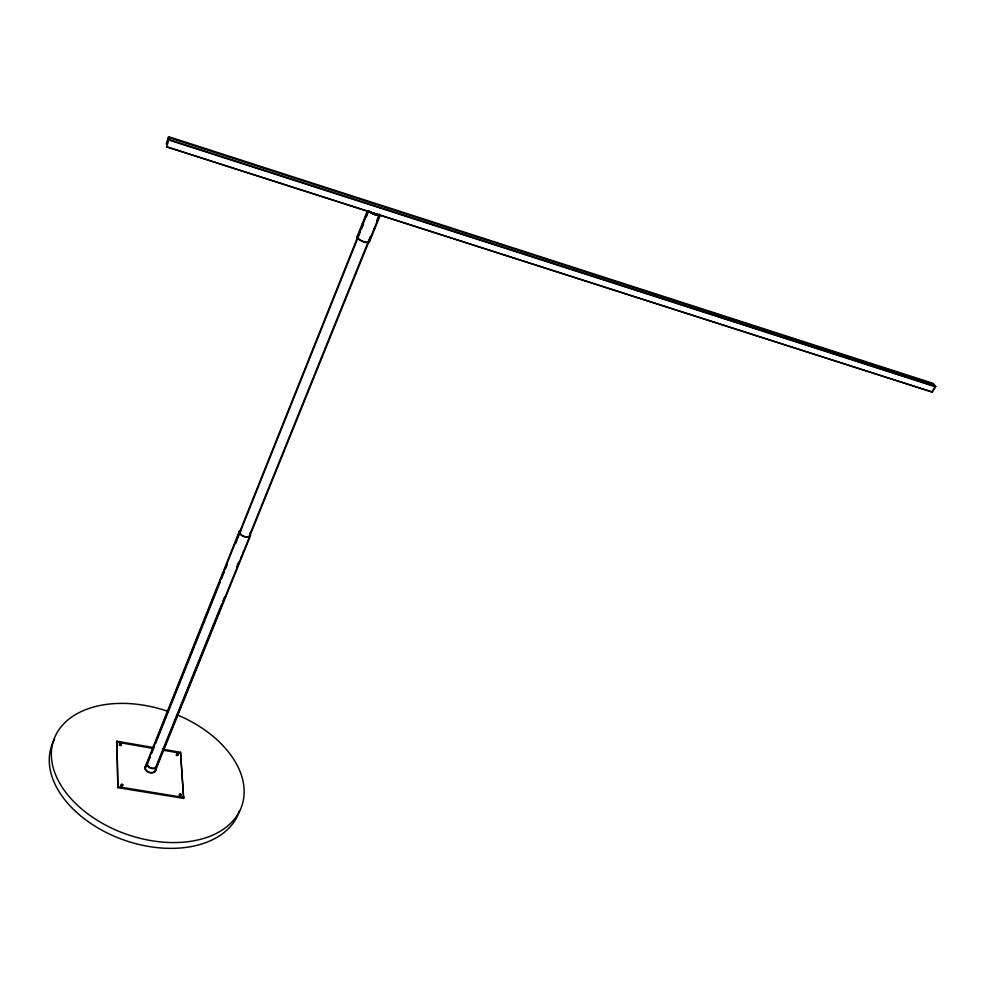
<?xml version="1.0" encoding="UTF-8"?>
<svg xmlns="http://www.w3.org/2000/svg" width="985" height="985" viewBox="0 0 985 985"><rect width="100%" height="100%" fill="white"/><g stroke="black" fill="none" stroke-linecap="round" stroke-linejoin="round"><path stroke-width="1.48" d="M363.342 222.869L362.973 222.745M238.961 562.767L239.183 561.992M241.128 557.436L241.325 556.71M243.27 552.142L243.467 551.403M374.719 227.116L374.46 228.828M363.551 223.891L363.28 224.752M362.973 223.706L362.886 223.915M155.95 769.15L155.962 768.312M932.241 392.055L166.551 146.79L932.241 392.055L935.75 386.526L932.918 383.3L168.607 136.669L166.219 144.044M166.588 147.024L168.977 139.624L168.607 136.669M155.728 769.888L250.35 536.099M162.353 749.117L180.538 752.294L183.641 798.404L117.88 787.668L116.883 741.188L153.266 747.529M117.88 787.668L116.883 741.188M145.164 766.909L239.392 531.161M357.099 236.646L367.38 210.925M357.666 236.88L368.058 210.962L145.608 767.106M150.471 756.295L147.651 763.35A4.482 2.906 19.6 0 0 150.496 767.795A4.482 2.906 19.6 0 0 155.95 766.699M151.604 753.476L154.423 746.421M155.544 743.601L194.427 646.443M194.993 645.015L220.394 581.556M221.514 578.761L224.297 571.792M225.417 569.01L227.092 564.824M235.6 543.56L360.178 232.275M361.323 229.419L363.182 224.9M155.63 770.147L155.298 770.935M366.395 216.762L368.07 212.6M156.406 765.53L221.736 603.977M222.844 601.244L224.506 597.132M236.831 566.658L238.542 562.423M248.86 536.899L370.372 236.375M376.529 221.157L379.213 214.484M155.224 769.827L379.865 214.57M369.473 241.879L380.432 214.816M374.398 228.015L374.091 228.643M183.641 798.404L180.538 752.294M362.775 222.684L362.098 224.925M932.019 391.796L935.245 386.711L932.869 384.002L168.435 137.494L168.755 139.981L935.245 386.711M374.682 228.803L375.322 226.624M118.237 786.756L184.01 797.518M116.538 742.074L152.909 748.415M163.51 750.262L180.181 753.168M168.977 139.624L935.75 386.526M239.589 810.655A99.423 65.022 19.5 0 1 119.53 838.395A99.423 65.022 19.5 0 1 54.643 739.033M176.549 714.593A99.67 64.85 19.5 0 1 215.309 833.913A99.67 64.85 19.5 0 1 55.246 773.927A99.67 64.85 19.5 0 1 167.364 711.145M249.685 533.242A6.021 3.078 21.6 0 1 248.257 537.207A6.021 3.078 21.6 0 1 240.5 534.498A6.021 3.078 21.6 0 1 240.906 530.176M249.722 533.932A5.479 2.807 21.6 0 1 247.53 536.923A5.479 2.807 21.6 0 1 240.906 534.436A5.479 2.807 21.6 0 1 240.894 530.607M146.309 766.342A4.974 3.226 19.6 0 0 147.799 771.575A4.974 3.226 19.6 0 0 154.633 771.193L155.15 771.28A5.479 3.558 19.6 0 1 147.418 771.735A5.479 3.558 19.6 0 1 146.272 765.85M155.704 769.679A1.97 0.985 83.9 0 1 154.78 771.809M155.322 768.46A1.97 0.985 83.9 0 1 155.556 769.014M379.779 214.742A6.169 1.995 23.5 0 1 375.113 214.631A6.169 1.995 23.5 0 1 369.276 211.381M156.553 765.973A4.987 3.226 19.6 0 1 150.299 768.066A4.987 3.226 19.6 0 1 147.885 762.39M379.336 214.151A5.553 1.785 23.5 0 1 375.26 214.459A5.553 1.785 23.5 0 1 369.535 211.196M368.944 240.34A6.723 2.278 23.3 0 1 362.985 241.608A6.723 2.278 23.3 0 1 357.912 236.018M380.333 215.001A6.784 2.192 23.5 0 1 375.199 214.878A6.784 2.192 23.5 0 1 368.784 211.307M368.882 241.005A6.107 2.068 23.3 0 1 362.529 241.19A6.107 2.068 23.3 0 1 358.134 236.412M122.509 785.808C120.576 787.938 120.244 783.063 122.509 785.808M122.866 784.91C120.527 786.929 120.909 782.115 122.866 784.91M119.604 744.044L121.044 745.67L119.271 744.882L121.192 744.894L121.364 744.057L119.641 743.934M180.797 795.437C178.199 797.271 179.073 792.642 180.797 795.437M181.178 794.55C178.47 796.323 179.602 791.706 181.166 794.612M177.805 755.224C175.699 757.034 175.786 752.552 177.805 755.224M178.162 754.35C175.601 756.012 176.512 751.678 178.162 754.35"/></g></svg>
